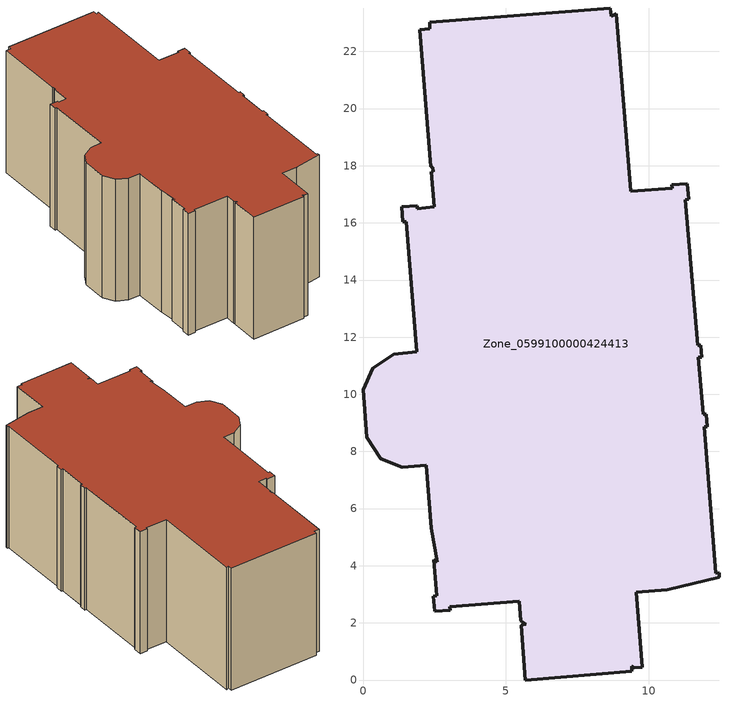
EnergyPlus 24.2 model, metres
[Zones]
Zone_0599100000424413
 floor ground (C_G): 9.56,3.07 9.76,0.45 9.5,0.44 9.41,0.49 9.41,0.31 5.68,0 5.53,1.92 5.69,1.96 5.52,2.08 5.47,2.75 3.03,2.56 3.04,2.45 2.52,2.4 2.46,2.93 2.58,2.94 2.47,4.22 2.59,4.13 2.38,5.3 2.2,7.52 1.38,7.45 0.62,7.75 0.14,8.49 0,10.16 0.35,10.92 1.07,11.4 1.88,11.48 1.5,16.04 1.39,16.03 1.35,16.56 1.89,16.61 1.9,16.5 2.48,16.56 2.38,17.79 2.45,17.8 2.45,17.95 2.37,17.96 1.99,22.76 2.33,22.8 2.33,23.02 8.65,23.52 8.68,23.23 8.86,23.33 9.36,17.11 10.82,17.22 10.81,17.33 11.34,17.37 11.39,16.82 11.28,16.82 11.71,11.72 11.82,11.72 11.85,11.3 11.74,11.29 11.9,9.29 12.01,9.3 12.05,8.87 11.94,8.86 12.35,3.74 12.46,3.75 12.47,3.6 10.64,3.15 z0
 wall outside (C_F): 1.9,16.5 1.89,16.61 1.35,16.56 1.39,16.03 1.5,16.04 1.88,11.48 1.07,11.4 0.35,10.92 0,10.16 0.14,8.49 0.62,7.75 1.38,7.45 2.2,7.52 2.38,5.3 2.59,4.13 2.47,4.22 2.58,2.94 2.46,2.93 2.52,2.4 3.04,2.45 3.03,2.56 5.47,2.75 5.52,2.08 5.69,1.96 5.53,1.92 5.68,0 9.41,0.31 9.41,0.49 9.5,0.44 9.76,0.45 9.56,3.07 10.64,3.15 12.47,3.6 12.46,3.75 12.35,3.74 11.94,8.86 12.05,8.87 12.01,9.3 11.9,9.29 11.74,11.29 11.85,11.3 11.82,11.72 11.71,11.72 11.28,16.82 11.39,16.82 11.34,17.37 10.81,17.33 10.82,17.22 9.36,17.11 8.86,23.33 8.68,23.23 8.65,23.52 2.33,23.02 2.33,22.8 1.99,22.76 2.37,17.96 2.45,17.95 2.45,17.8 2.38,17.79 2.48,16.56 1.9,16.5 z0:8.98
 roof outside (C_R): 2.59,4.13 2.47,4.22 2.58,2.94 2.46,2.93 2.52,2.4 3.04,2.45 3.03,2.56 5.47,2.75 5.52,2.08 5.69,1.96 5.53,1.92 5.68,0 9.41,0.31 9.41,0.49 9.5,0.44 9.76,0.45 9.56,3.07 10.64,3.15 12.47,3.6 12.46,3.75 12.35,3.74 11.94,8.86 12.05,8.87 12.01,9.3 11.9,9.29 11.74,11.29 11.85,11.3 11.82,11.72 11.71,11.72 11.28,16.82 11.39,16.82 11.34,17.37 10.81,17.33 10.82,17.22 9.36,17.11 8.86,23.33 8.68,23.23 8.65,23.52 2.33,23.02 2.33,22.8 1.99,22.76 2.37,17.96 2.45,17.95 2.45,17.8 2.38,17.79 2.48,16.56 1.9,16.5 1.89,16.61 1.35,16.56 1.39,16.03 1.5,16.04 1.88,11.48 1.07,11.4 0.35,10.92 0,10.16 0.14,8.49 0.62,7.75 1.38,7.45 2.2,7.52 2.38,5.3 z8.98
[BUILDING]
Pand.0599100000424413: North Axis=0; Terrain=City; Loads Convergence Tolerance Value=0.04; Temperature Convergence Tolerance Value=0.4; Solar Distribution=FullExterior; Maximum Number of Warmup Days=25; Minimum Number of Warmup Days=1
[Site:Location]
Rotterdam.The.Hague.AP_ZH_NLD Design_Conditions: Latitude=51.96; Longitude=4.45; Time Zone=1; Elevation=-4.5
[SITE:GROUNDTEMPERATURE:BUILDINGSURFACE]
18, 18, 18, 18, 18, 18, 18, 18, 18, 18, 18, 18
[MATERIAL] Thermal Absorptance=0.9; Solar Absorptance=0.7; Visible Absorptance=0.7
Name | Roughness | Thickness | Conductivity | Density | Specific Heat
G.D.1992-2005 | MediumSmooth | 0.15 | 0.06 | 540 | 1210
F.D.1992-2005 | Rough | 0.3 | 0.12 | 1920 | 840
R.D.1992-2005 | MediumRough | 0.2 | 0.08 | 1500 | 1000
[CONSTRUCTION]
C_G: G.D.1992-2005
C_F: F.D.1992-2005
C_R: R.D.1992-2005
[ZONE]
Zone_0599100000424413: Type=1; Multiplier=1; Ceiling Height=Autocalculate; Volume=Autocalculate; Floor Area=autocalculate; Part of Total Floor Area=Yes
[ZONEINFILTRATION:DESIGNFLOWRATE]
Infil_Zone_0599100000424413: Zone or ZoneList or Space or SpaceList=Zone_0599100000424413; Schedule=AlwaysOn; Design Flow Rate Calculation Method=Flow/Area; Flow Rate per Floor Area=0.0021; Constant Term Coefficient=1; Temperature Term Coefficient=0; Velocity Term Coefficient=0; Velocity Squared Term Coefficient=0
[HVACTEMPLATE:ZONE:IDEALLOADSAIRSYSTEM]
Zone_0599100000424413: Maximum Heating Supply Air Temperature=50; Minimum Cooling Supply Air Temperature=13; Maximum Heating Supply Air Humidity Ratio=0.0156; Minimum Cooling Supply Air Humidity Ratio=0.0077; Heating Limit=NoLimit; Cooling Limit=NoLimit; Dehumidification Control Type=ConstantSensibleHeatRatio; Cooling Sensible Heat Ratio=0.7; Dehumidification Setpoint=60; Humidification Control Type=None; Humidification Setpoint=30; Outdoor Air Method=None; Outdoor Air Flow Rate per Person=0.00944; Outdoor Air Flow Rate per Zone Floor Area=0; Outdoor Air Flow Rate per Zone=0; Demand Controlled Ventilation Type=None; Outdoor Air Economizer Type=NoEconomizer; Heat Recovery Type=None; Sensible Heat Recovery Effectiveness=0.7; Latent Heat Recovery Effectiveness=0.65
[ZONECONTROL:THERMOSTAT]
ThermostatControl_Zone_0599100000424413: Zone or ZoneList=Zone_0599100000424413; Control Type Schedule=DualSetpointControlType; Control 1=Thermostat_Zone_0599100000424413; Temperature Difference Between Cutout And Setpoint=0
[THERMOSTATSETPOINT:DUALSETPOINT]
Thermostat_Zone_0599100000424413: Heating Setpoint Temperature Schedule=HeatingSetpoint_Zone_0599100000424413; Cooling Setpoint Temperature Schedule=CoolingSetpoint_Zone_0599100000424413
[SCHEDULE:COMPACT]
HeatingSetpoint_Zone_0599100000424413: Through: 12/31, For: AllDays, Until: 24:00, 21
CoolingSetpoint_Zone_0599100000424413: Through: 12/31, For: AllDays, Until: 24:00, 24
DualSetpointControlType: Through: 12/31, For: AllDays, Until: 24:00, 4
AlwaysOn: Through: 12/31, For: AllDays, Until: 24:00, 1
